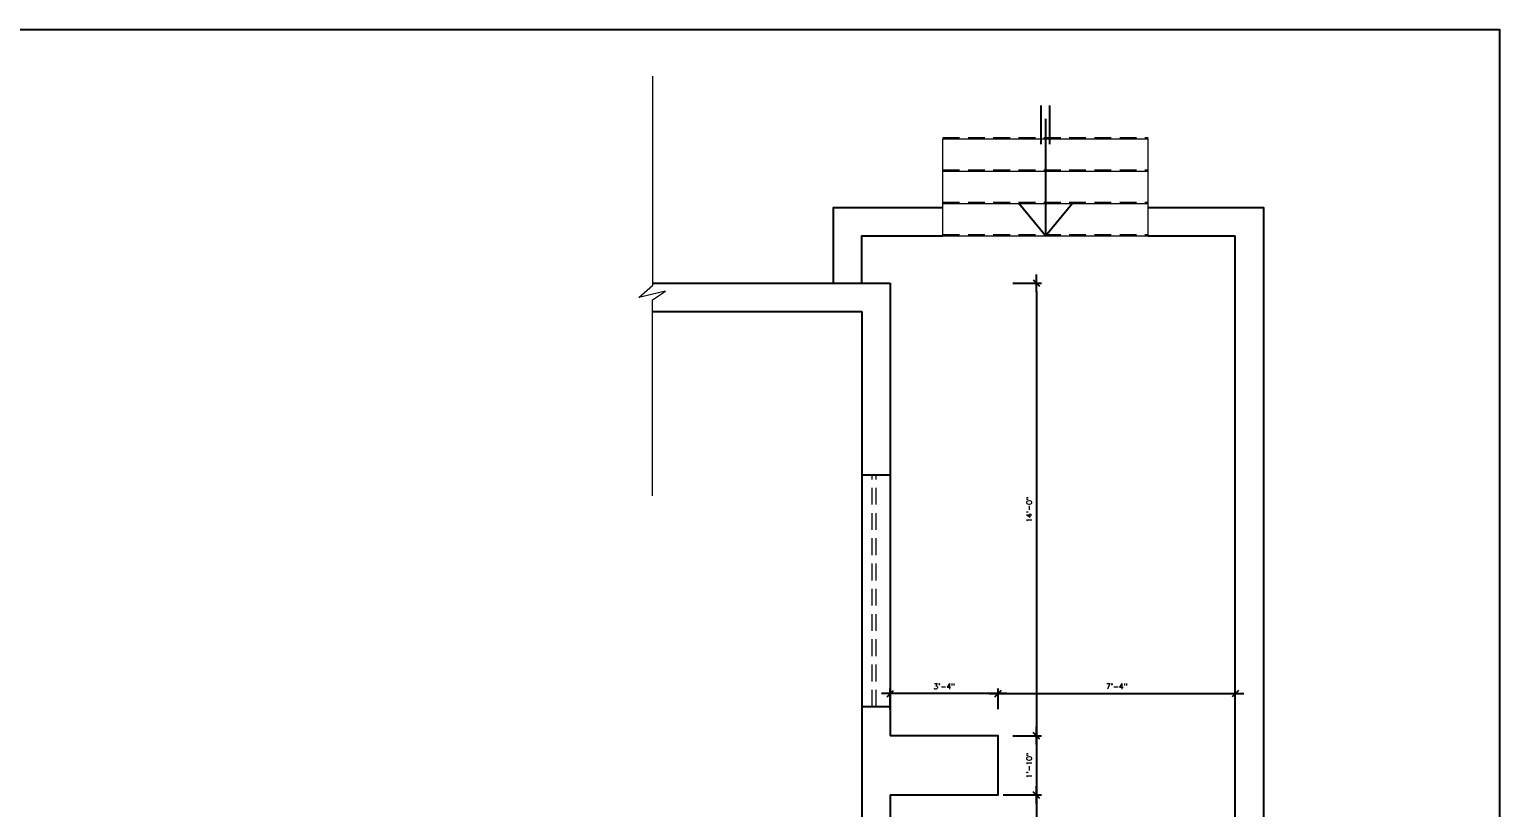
# Model space of a CAD drawing. Header units: inches. Extents: x -11160 to 9368, y -3485 to 2663.
# Drawn here: x 456 to 1001, y -2658 to -2369 of the extents above; entities that cross this region are included whole.
import ezdxf

# ---------------------------------------------------------------- set-up
doc = ezdxf.new("R2010")
doc.units = ezdxf.units.IN
doc.header["$MEASUREMENT"] = 0
doc.linetypes.add('HIDDEN', pattern=[0.375, 0.25, -0.125])
doc.layers.add('A-WALL', color=4, linetype='Continuous')
doc.layers.add('MD-FF-HATCH-6', color=8, linetype='Continuous')
doc.layers.add('D-D FLOOR', color=2, linetype='Continuous', lineweight=9)
doc.layers.add('I-8-Gray', color=1, linetype='Continuous', lineweight=9)
doc.styles.add('SMI-24', font='romans.shx', dxfattribs={"height": 2})
doc.dimstyles.new('SMI-24', dxfattribs={"dimscale": 24, "dimtxt": 2, "dimasz": 0.125, "dimexe": 0.078125, "dimexo": 0.078125, "dimgap": 0.0625, "dimtad": 1, "dimdec": 3, "dimrnd": 0.25, "dimzin": 3, "dimdsep": 46, "dimlunit": 4, "dimtxsty": 'SMI-24', "dimblk": 'SMI-thick', "dimcen": 0.09375, "dimclrd": 1, "dimclre": 1, "dimclrt": 2, "dimadec": 0, "dimazin": 0, "dimtfac": 0.09375, "dimtdec": 3, "dimtmove": 2, "dimatfit": 3, "dimfxl": 0.078125, "dimfrac": 2, "dimtolj": 1, "dimtzin": 3, "dimarcsym": 0})

# ---------------------------------------------------------------- blocks, each defined once
blk = doc.blocks.new('SMI-thick')
at = {"color": 0, "linetype": 'Continuous'}
blk.add_line((-1.08, 0), (1.08, 0), dxfattribs=at)
at = {"color": 4, "linetype": 'Continuous'}
blk.add_line((0.39, 0.39), (-0.39, -0.39), dxfattribs=at)
blk = doc.blocks.new('*D382')
at = {"layer": 'A-WALL', "color": 1, "lineweight": -2, "transparency": 16777216}
for p, q in [((820.74, -2463.04), (831.34, -2463.04)), ((829.47, -2466.04), (829.47, -2628.04)), ((820.74, -2631.04), (831.34, -2631.04))]:
    blk.add_line(p, q, dxfattribs=at)
at = {"layer": 'Defpoints', "color": 0, "transparency": 16777216}
for p in [(818.86, -2463.04), (818.86, -2631.04), (829.47, -2631.04)]:
    blk.add_point(p, dxfattribs=at)
at = {"layer": 'A-WALL', "color": 1, "lineweight": -2, "transparency": 16777216, "xscale": 3, "yscale": 3, "zscale": 3}
for p, rotation in [((829.47, -2463.04), 90), ((829.47, -2631.04), 270)]:
    blk.add_blockref('SMI-thick', p, dxfattribs=dict(at, rotation=rotation))
at = {"layer": 'A-WALL', "color": 2, "transparency": 16777216, "insert": (826.78, -2547.04), "char_height": 2, "attachment_point": 5, "rotation": 90, "style": 'SMI-24'}
blk.add_mtext('\\A1;14\'-0"', dxfattribs=at)
blk = doc.blocks.new('*D383')
at = {"layer": 'A-WALL', "color": 1, "lineweight": -2, "transparency": 16777216}
for p, q in [((820.74, -2631.04), (831.34, -2631.04)), ((829.47, -2634.04), (829.47, -2650.04)), ((817.12, -2653.04), (831.34, -2653.04))]:
    blk.add_line(p, q, dxfattribs=at)
at = {"layer": 'Defpoints', "color": 0, "transparency": 16777216}
for p in [(818.86, -2631.04), (815.25, -2653.04), (829.47, -2653.04)]:
    blk.add_point(p, dxfattribs=at)
at = {"layer": 'A-WALL', "color": 1, "lineweight": -2, "transparency": 16777216, "xscale": 3, "yscale": 3, "zscale": 3}
for p, rotation in [((829.47, -2631.04), 90), ((829.47, -2653.04), 270)]:
    blk.add_blockref('SMI-thick', p, dxfattribs=dict(at, rotation=rotation))
at = {"layer": 'A-WALL', "color": 2, "transparency": 16777216, "insert": (826.78, -2642.04), "char_height": 2, "attachment_point": 5, "rotation": 90, "style": 'SMI-24'}
blk.add_mtext('\\A1;1\'-10"', dxfattribs=at)
blk = doc.blocks.new('*D384')
at = {"layer": 'A-WALL', "color": 1, "lineweight": -2, "transparency": 16777216}
for p, q in [((817.12, -2653.04), (831.34, -2653.04)), ((829.47, -2656.04), (829.47, -2753.04)), ((817.12, -2756.04), (831.34, -2756.04))]:
    blk.add_line(p, q, dxfattribs=at)
at = {"layer": 'Defpoints', "color": 0, "transparency": 16777216}
for p in [(815.25, -2653.04), (815.25, -2756.04), (829.47, -2756.04)]:
    blk.add_point(p, dxfattribs=at)
at = {"layer": 'A-WALL', "color": 1, "lineweight": -2, "transparency": 16777216, "xscale": 3, "yscale": 3, "zscale": 3}
for p, rotation in [((829.47, -2653.04), 90), ((829.47, -2756.04), 270)]:
    blk.add_blockref('SMI-thick', p, dxfattribs=dict(at, rotation=rotation))
at = {"layer": 'A-WALL', "color": 2, "transparency": 16777216, "insert": (826.78, -2704.54), "char_height": 2, "attachment_point": 5, "rotation": 90, "style": 'SMI-24'}
blk.add_mtext('\\A1;8\'-7"', dxfattribs=at)
blk = doc.blocks.new('*D388')
at = {"layer": 'A-WALL', "color": 1, "lineweight": -2, "transparency": 16777216}
for p, q in [((775.25, -2621.18), (775.25, -2613.53)), ((812.25, -2615.4), (778.25, -2615.4)), ((815.25, -2621.18), (815.25, -2613.53))]:
    blk.add_line(p, q, dxfattribs=at)
at = {"layer": 'Defpoints', "color": 0, "transparency": 16777216}
for p in [(775.25, -2615.4), (775.25, -2623.05), (815.25, -2623.05)]:
    blk.add_point(p, dxfattribs=at)
at = {"layer": 'A-WALL', "color": 1, "lineweight": -2, "transparency": 16777216, "xscale": 3, "yscale": 3, "zscale": 3, "rotation": 180}
blk.add_blockref('SMI-thick', (775.25, -2615.4), dxfattribs=at)
at = {"layer": 'A-WALL', "color": 1, "lineweight": -2, "transparency": 16777216, "xscale": 3, "yscale": 3, "zscale": 3}
blk.add_blockref('SMI-thick', (815.25, -2615.4), dxfattribs=at)
at = {"layer": 'A-WALL', "color": 2, "transparency": 16777216, "insert": (795.25, -2612.71), "char_height": 2, "attachment_point": 5, "style": 'SMI-24'}
blk.add_mtext('\\A1;3\'-4"', dxfattribs=at)
blk = doc.blocks.new('*D389')
at = {"layer": 'A-WALL', "color": 1, "lineweight": -2, "transparency": 16777216}
for p, q in [((815.25, -2621.18), (815.25, -2613.53)), ((818.25, -2615.4), (900.25, -2615.4))]:
    blk.add_line(p, q, dxfattribs=at)
at = {"layer": 'Defpoints', "color": 0, "transparency": 16777216}
for p in [(903.25, -2615.4), (903.25, -2615.4), (815.25, -2623.05)]:
    blk.add_point(p, dxfattribs=at)
at = {"layer": 'A-WALL', "color": 1, "lineweight": -2, "transparency": 16777216, "xscale": 3, "yscale": 3, "zscale": 3, "rotation": 180}
blk.add_blockref('SMI-thick', (815.25, -2615.4), dxfattribs=at)
at = {"layer": 'A-WALL', "color": 1, "lineweight": -2, "transparency": 16777216, "xscale": 3, "yscale": 3, "zscale": 3}
blk.add_blockref('SMI-thick', (903.25, -2615.4), dxfattribs=at)
at = {"layer": 'A-WALL', "color": 2, "transparency": 16777216, "insert": (859.25, -2612.71), "char_height": 2, "attachment_point": 5, "style": 'SMI-24'}
blk.add_mtext('\\A1;7\'-4"', dxfattribs=at)

msp = doc.modelspace()

# ---------------------------------------------------------------- linework, layer by layer
at = {"layer": 'A-WALL'}
for p, q in [((687.1617, -2463.03803), (775.24662, -2463.03803)), ((687.11198, -2473.53803), (764.74662, -2473.53803)), ((764.74662, -2473.53803), (764.74662, -2767.47696)), ((764.74662, -2534.18148), (775.24662, -2534.18148)), ((764.74662, -2620.25208), (775.24662, -2620.25208))]:
    msp.add_line(p, q, dxfattribs=at)
at = {"layer": 'A-WALL', "color": 2}
for points in [[(754.24662, -2463.03803), (754.24662, -2435.01099), (794.75128, -2435.01099)], [(871.00344, -2435.01099), (913.74662, -2435.01099), (913.74662, -2671.99034)], [(764.74662, -2463.03803), (764.74662, -2445.51099), (794.75128, -2445.51099)], [(871.00344, -2445.51099), (903.24662, -2445.51099)], [(903.24662, -2671.99034), (903.24662, -2445.51099)]]:
    msp.add_lwpolyline(points, dxfattribs=at)
at = {"layer": 'A-WALL'}
for points in [[(775.24662, -2463.03803), (775.24662, -2631.03803)], [(775.24662, -2653.03803), (815.24662, -2653.03803), (815.24662, -2631.03803), (775.24662, -2631.03803)], [(775.24662, -2653.03803), (775.24662, -2756.03803)]]:
    msp.add_lwpolyline(points, dxfattribs=at)
at = {"layer": 'D-D FLOOR'}
for p, q in [((794.75128, -2409.51099), (871.00344, -2409.51099)), ((794.75128, -2421.51099), (871.00344, -2421.51099)), ((794.75128, -2433.51099), (871.00344, -2433.51099)), ((794.75128, -2445.51099), (871.00344, -2445.51099))]:
    msp.add_line(p, q, dxfattribs=at)
for points in [[(794.75128, -2445.51099), (794.75128, -2409.51099)], [(871.00344, -2445.51099), (871.00344, -2409.51099)]]:
    msp.add_lwpolyline(points, dxfattribs=at)
at = {"layer": 'Defpoints', "color": 6}
msp.add_lwpolyline([(-1452.05082, -2368.86005), (1001.30141, -2368.86005), (1001.30141, -3362.39446), (-1452.05082, -3362.39446)], close=True, dxfattribs=at)
at = {"layer": 'I-8-Gray', "linetype": 'HIDDEN', "ltscale": 25}
for p, q in [((794.75128, -2409.01099), (871.00344, -2409.01099)), ((794.75128, -2421.01099), (871.00344, -2421.01099)), ((794.75128, -2433.01099), (871.00344, -2433.01099)), ((794.75128, -2445.01099), (871.00344, -2445.01099)), ((768.57866, -2620.25208), (768.57866, -2534.18148)), ((769.99662, -2620.25208), (769.99662, -2534.18148))]:
    msp.add_line(p, q, dxfattribs=at)
at = {"layer": 'I-8-Gray'}
msp.add_lwpolyline([(687.11198, -2541.9511), (687.11198, -2469.2837), (691.85456, -2465.99354), (681.99363, -2468.42698), (687.1617, -2463.85686), (687.1617, -2386.20467)], dxfattribs=at)
at = {"layer": 'MD-FF-HATCH-6'}
for p, q in [((831.28939, -2411.43582), (831.28939, -2397.06307)), ((834.46533, -2411.43582), (834.46533, -2397.06307))]:
    msp.add_line(p, q, dxfattribs=at)
for points in [[(832.87736, -2402.00833), (832.87736, -2445.51099)], [(832.87736, -2445.51099), (822.94435, -2433.51099)], [(832.87736, -2445.51099), (842.81037, -2433.51099)]]:
    msp.add_lwpolyline(points, dxfattribs=at)

# ---------------------------------------------------------------- dimensions: what is measured, and where the dimension line sits
at = {"layer": 'A-WALL'}
for base, p1, p2, picture, middle in [((829.46831, -2631.03803), (818.86265, -2463.03803), (818.86265, -2631.03803), '*D382', (826.77784, -2547.03803)), ((829.46831, -2653.03803), (818.86265, -2631.03803), (815.24662, -2653.03803), '*D383', (826.77784, -2642.03803)), ((829.46831, -2756.03803), (815.24662, -2653.03803), (815.24662, -2756.03803), '*D384', (826.77784, -2704.53803))]:
    dim = msp.add_linear_dim(base=base, p1=p1, p2=p2, angle=90, dimstyle='SMI-24', dxfattribs=at)
    dim.commit()
    dim.dimension.update_dxf_attribs({"geometry": picture, "text_midpoint": middle})
for base, p2, picture, middle in [((775.24662, -2615.40054), (775.24662, -2623.0529), '*D388', (795.24662, -2612.71006)), ((903.24662, -2615.40054), (903.24662, -2615.40054), '*D389', (859.24662, -2612.71006))]:
    dim = msp.add_linear_dim(base=base, p1=(815.24662, -2623.0529), p2=p2, dimstyle='SMI-24', dxfattribs=at)
    dim.commit()
    dim.dimension.update_dxf_attribs({"geometry": picture, "text_midpoint": middle})

doc.saveas('drawing.dxf')
